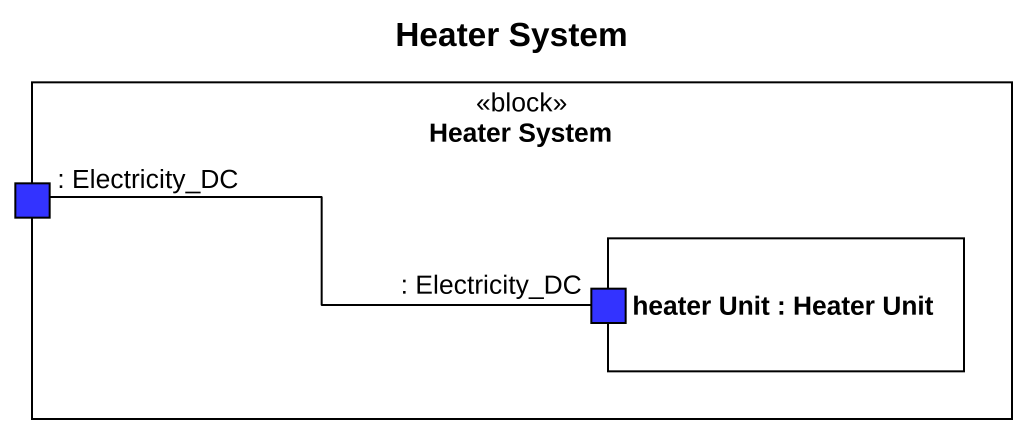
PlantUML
@startuml
title Heater System
rectangle "Heater System" as Heater_System <<block>> {
  port ": Electricity_DC" as Electricity_DC #3333FF
  rectangle "heater Unit : Heater Unit" as heater_Unit {
    port ": Electricity_DC" as Electricity_DC_2 #3333FF
  }
}
Electricity_DC -right- Electricity_DC_2
@enduml
